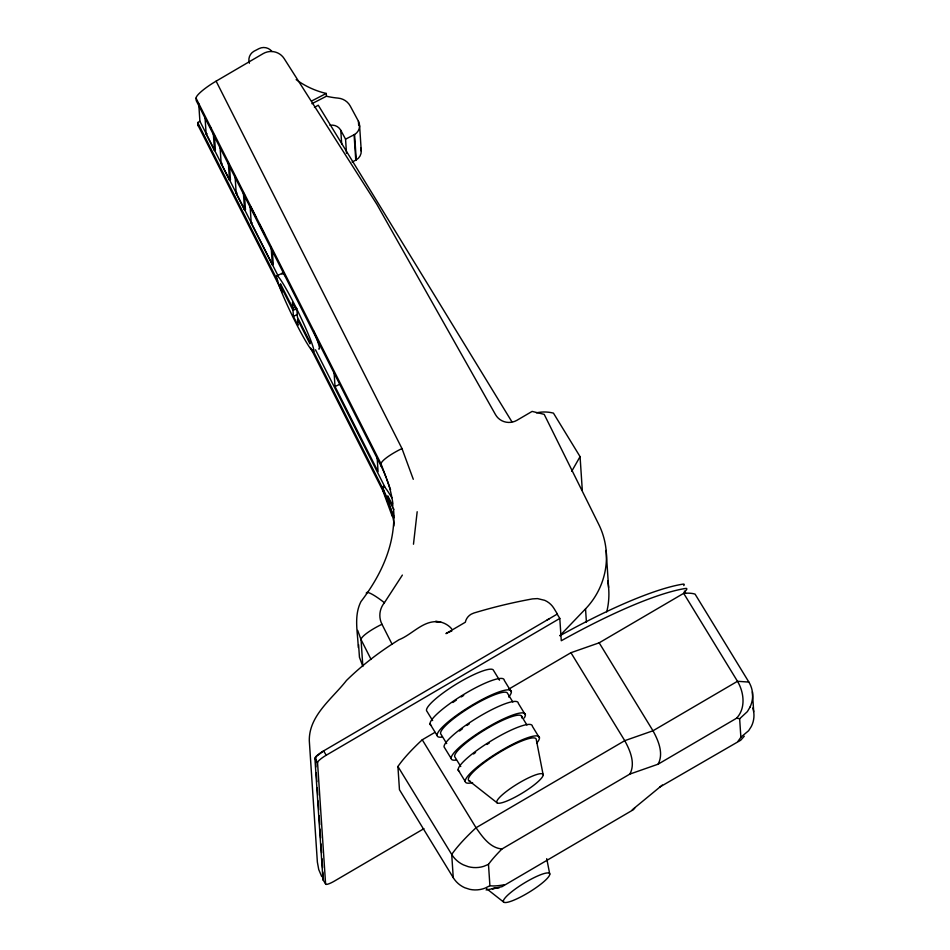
<?xml version="1.0" encoding="UTF-8"?>
<svg xmlns="http://www.w3.org/2000/svg" width="950" height="950" viewBox="0 0 950 950"><rect width="100%" height="100%" fill="white"/><g stroke="black" fill="none" stroke-linecap="round" stroke-linejoin="round"><path stroke-width="1.43" d="M357.663 630.408L361.059 639.647L362.841 666.461L359.444 657.222L358.589 644.67M393.834 516.942C393.775 548.435 379.727 577.054 360.952 601.599C353.685 615.944 357.723 632.213 358.281 647.461M413.476 544.219L417.181 511.729M634.956 807.738L633.436 809.661L501.956 886.694L492.338 888.689L499.154 887.858M662.34 785.056L632.225 809.828M571.71 471.283L580.07 456.641L553.446 413.119A36.041 35.197 -3.8 0 0 536.406 412.846M750.061 707.085L747.365 711.609L739.646 718.758A153.437 29.331 -31.5 0 0 736.523 718.259L658.089 764.192L629.85 774.084L502.016 848.956A153.437 29.331 -31.5 0 0 488.478 864.334L483.74 866.341A27.253 25.792 22.1 0 1 468.243 866.673L463.279 864.821A26.552 25.222 22.1 0 1 451.713 854.466L397.919 766.508A180.215 34.449 -31.5 0 1 422.251 739.789L434.969 732.343M629.85 774.084C635.669 763.408 630.111 750.417 624.744 740.668L570.938 652.709L508.678 689.178M658.089 764.192C663.908 753.516 658.35 740.525 652.982 730.776L599.177 642.818L570.938 652.709M744.278 736.226L740.691 740.228L659.609 787.146M392.017 644.136L381.971 624.269A20.591 20.116 -3.8 0 1 384.418 602.716L402.372 575.082M315.851 756.913L315.875 766.959M736.523 718.259C745.988 708.308 744.052 692.277 737.485 681.293L683.679 593.334L684.214 592.895A10.296 1.971 -31.5 0 1 685.532 590.876A10.296 1.971 -31.5 0 0 685.544 588.454A190.511 36.421 -31.5 0 0 561.284 640.739L559.799 618.438L557.163 614.127M559.942 635.586L585.533 608.879A77.235 75.43 -3.8 0 0 598.737 524.364L544.196 414.354L532.119 411.409L516.954 420.292A15.449 15.081 -3.8 0 1 495.52 414.663L376.853 204.274L284.157 58.579A15.449 15.081 -3.8 0 0 263.114 53.639L216.125 81.154A23.726 4.536 -31.5 0 0 196.044 98.194L196.223 100.605L381.247 466.367A123.571 120.698 -3.8 0 1 386.234 477.66M316.16 756.533L323.986 750.69M738.043 741.214A153.437 29.331 -31.5 0 0 740.869 737.224L748.636 730.693L751.343 726.453A26.695 25.484 20.9 0 0 752.839 707.976M282.007 291.365L197.838 124.984L197.683 122.562L199.904 121.256L198.728 103.692M314.45 107.445L318.262 105.212L511.86 421.729M547.058 620.041L549.254 618.759M423.938 828.661L334.602 880.982A10.296 1.971 -31.5 0 1 325.601 883.963L322.964 879.653L314.901 758.29A10.296 1.971 -31.5 0 1 323.606 750.904L557.377 613.997L553.909 608.321A20.591 20.116 -3.8 0 0 544.742 600.341L537.51 598.595L532.534 598.892A514.9 502.883 -3.8 0 0 473.812 613.047L471.105 614.234A12.362 12.065 -3.8 0 0 465.322 622.238L445.966 633.602A10.296 1.971 -31.5 0 1 451.784 631.109M325.601 883.963L317.549 762.601A10.296 1.971 -31.5 0 1 326.242 755.214L559.799 618.438M599.177 642.818L683.679 593.334L687.028 593.168A180.215 34.449 -31.5 0 1 695.079 594.13L748.873 682.076A26.695 26.161 -42.6 0 1 750.025 707.073M346.501 153.271L345.562 139.175L354.576 134.508A10.296 10.058 -3.8 0 0 358.411 121.184L350.277 106.079A15.449 15.081 -3.8 0 0 338.081 98.111A82.389 80.465 -3.8 0 1 326.432 96.223L311.921 103.704M352.117 162.046L356.262 159.885A10.296 10.058 -3.8 0 0 360.739 148.01M311.742 100.949L326.254 93.456L326.432 96.223M504.391 884.699A153.437 29.331 -31.5 0 1 489.903 885.721L485.177 888.096A27.253 26.731 -50.4 0 1 469.751 889.342L464.799 887.751A26.552 26.018 -47.2 0 1 453.257 877.693L399.463 789.735L397.919 766.508M214.415 135.292L215.389 150.053L214.474 150.504L206.138 134.021L207.064 133.582M229.544 166.487L230.422 179.776L229.508 180.215L221.172 163.744L222.098 163.293M244.482 194.726L245.456 209.487L244.542 209.938L236.206 193.467L237.132 193.016M272.27 249.66L273.256 264.433L272.329 264.872L251.239 223.191L252.166 222.739M276.688 275.951L282.233 273.256M292.861 308.168L292.457 302.183A33.464 2.755 64.1 0 1 297.017 311.196L297.409 317.181L309.771 341.596A33.464 2.755 64.1 0 1 309.914 343.805L297.564 319.378L297.956 325.363A33.464 2.755 64.1 0 1 293.396 316.362L293.004 310.377L280.654 285.962A33.464 2.755 64.1 0 1 280.499 283.753L292.861 308.168L295.498 306.886M293.004 310.377L296.958 308.453M293.396 316.362L297.362 314.438M377.091 456.867L378.076 471.663L335.017 386.555L340.302 384.002M486.091 889.96L496.043 888.096M502.016 848.956C490.105 848.077 482.315 836.724 476.057 827.747L422.251 739.789M437.736 621.727C422.857 620.564 411.968 634.659 399.012 639.718C380.107 651.415 362.342 664.905 346.465 680.485C332.322 698.666 308.821 715.504 309.308 740.774L317.371 862.137L318.749 869.594L321.741 876.589M438.805 621.906L440.931 622.25L435.551 621.431C441.691 621.466 447.723 624.15 451.701 628.841M748.873 682.076L737.485 681.293L652.982 730.776L624.744 740.668L476.057 827.747A180.215 34.449 -31.5 0 0 451.713 854.466L453.257 877.681M468.777 780.568L497.064 802.797M486.685 888.749L503.666 902.096M684.356 591.161L685.674 593.311M511.29 691.837L504.26 680.331A43.249 8.265 -31.5 0 0 461.652 695.744A43.249 8.265 -31.5 0 0 431.395 725.491M525.35 714.828L518.32 703.332A43.249 8.265 -31.5 0 0 480.558 715.813A43.249 8.265 -31.5 0 0 444.03 746.831L451.072 758.326M539.422 737.818L532.392 726.322A43.249 8.265 -31.5 0 0 489.784 741.724A43.249 8.265 -31.5 0 0 459.527 771.483M499.498 680.176L493.169 669.821A39.128 7.481 -31.5 0 0 454.171 685.449A39.128 7.481 -31.5 0 0 426.989 711.36L432.618 720.551M512.857 702.014L507.229 692.823A39.128 7.481 -31.5 0 0 468.243 708.439A39.128 7.481 -31.5 0 0 441.061 734.35L446.69 743.553M521.301 715.813L526.929 725.016M460.75 766.543L455.121 757.34A39.128 7.481 -31.5 0 1 486.673 728.769A39.128 7.481 -31.5 0 1 521.704 717.856M429.97 723.841L437 735.336M458.102 769.832L465.132 781.328M323.606 750.904L326.242 755.214M314.901 758.29L317.549 762.601M330.006 125.317A9.939 9.702 -3.8 0 1 340.777 130.292L345.562 139.175M216.125 81.154L401.981 448.554L413.286 479.287M196.056 98.183L381.081 463.933L390.569 489.713M210.092 126.445L211.375 128.986M250.717 206.768L255.989 217.194M259.291 223.713L264.563 234.127M229.14 177.234L230.422 179.776M244.174 206.958L245.456 209.487M271.938 261.82L273.256 264.433M199.904 121.256L278.077 275.809M315.495 349.778L384.988 487.16M392.991 506.113L387.79 495.841A33.464 2.755 64.1 0 0 387.933 498.037L393.787 509.604M197.683 122.562L277.839 281.01M312.562 349.671L382.696 488.312A123.571 120.698 -3.8 0 1 388.182 500.899M310.721 348.139L382.862 490.746A23.691 4.702 -26.8 0 0 383.183 491.411M371.07 659.431L361.059 639.647A23.691 4.702 -26.8 0 1 381.971 624.269M323.463 879.7L322.846 872.029M392.338 516.527L382.862 490.746L382.696 488.312M543.163 774.856A27.039 5.166 -31.5 0 0 508.001 790.246A27.039 5.166 -31.5 0 0 508.666 800.28A27.039 5.166 -31.5 0 0 543.163 774.856L536.287 739.658A39.603 7.564 -31.5 0 0 496.399 754.312A39.603 7.564 -31.5 0 0 470.108 781.137M546.737 858.658L549.765 874.154A27.039 5.166 -31.5 0 1 515.256 899.567A27.039 5.166 -31.5 0 1 514.591 889.533A27.039 5.166 -31.5 0 1 549.765 874.154M752.388 691.79L753.706 711.716M739.646 718.758L740.869 737.224M606.136 550.466L608.594 587.421M580.07 456.641L582.279 489.963M585.533 608.879L586.411 622.179M488.478 864.334L489.903 885.721M359.599 125.732L361.273 151.109M358.411 121.184L358.696 125.412M381.247 466.367L381.081 463.933A23.691 4.702 -26.8 0 1 401.981 448.554M354.576 134.508L356.262 159.885M354.089 134.781L355.775 160.158M340.777 130.292L341.715 144.388M334.044 371.759L335.017 386.555M316.267 772.873L316.849 781.755M317.253 787.669L317.739 795.079M318.131 800.992L318.725 809.875M319.117 815.789L319.711 824.671M319.996 829.113L320.589 837.995M320.981 843.909L321.575 852.791M321.967 858.705L322.561 867.587M271.154 247.166L272.329 264.872M250.064 205.473L251.239 223.191M243.366 192.221L244.542 209.938M235.03 175.75L236.206 193.467M228.333 162.498L229.508 180.215M220.091 147.499L221.172 163.744M213.287 132.786L214.474 150.504M205.058 117.788L206.138 134.021M393.941 523.296A123.571 120.698 -3.8 0 1 393.822 526.039M386.721 478.942A123.571 120.698 -3.8 0 1 392.968 504.177M393.431 508.25A123.571 120.698 -3.8 0 1 393.977 517.821M282.103 274.217A42.156 3.467 64.1 0 1 285.309 275.951M313.512 330.778A42.156 3.467 64.1 0 1 318.666 348.947M393.68 515.601A43.914 3.622 64.1 0 1 391.804 497.764M366.344 593.299A23.691 3.741 39.6 0 1 384.418 602.716M388.645 502.182A123.571 120.698 -3.8 0 1 394.036 523.414M198.835 125.958A23.726 4.536 -31.5 0 1 197.826 124.996M607.715 580.996A77.235 75.43 -3.8 0 1 606.729 611.907M249.422 63.211A10.296 10.058 -3.8 0 1 253.888 51.288L258.934 48.664A10.296 10.058 -3.8 0 1 271.973 51.526M326.254 93.456A82.389 80.465 -3.8 0 1 296.163 79.622M452.841 702.501A39.128 7.481 -31.5 0 1 456.344 700.102M461.213 696.944A39.128 7.481 -31.5 0 1 463.695 695.412M472.589 782.622A43.249 8.265 -31.5 0 1 497.301 752.922A43.249 8.265 -31.5 0 1 536.821 743.019M442.284 737.057A43.249 8.265 -31.5 0 1 471.105 705.755A43.249 8.265 -31.5 0 1 508.701 697.039M459.527 731.013A39.128 7.481 -31.5 0 1 462.531 728.674M466.913 725.491A39.128 7.481 -31.5 0 1 469.217 723.9M456.356 760.047A43.249 8.265 -31.5 0 1 482.754 730.229A43.249 8.265 -31.5 0 1 524.246 717.962M473.587 754.003A39.128 7.481 -31.5 0 1 475.558 752.459M486.887 744.491A39.128 7.481 -31.5 0 1 489.333 742.936M323.404 880.068A10.296 1.971 -31.5 0 1 322.964 879.653M559.954 635.704A190.511 36.421 -31.5 0 1 682.908 584.143A10.296 1.971 -31.5 0 1 683.762 585.592M281.746 292.422A42.156 3.467 64.1 0 0 313.132 351.631A42.156 3.467 64.1 0 0 290.748 297.279A42.156 3.467 64.1 0 0 281.746 292.422"/></g></svg>
